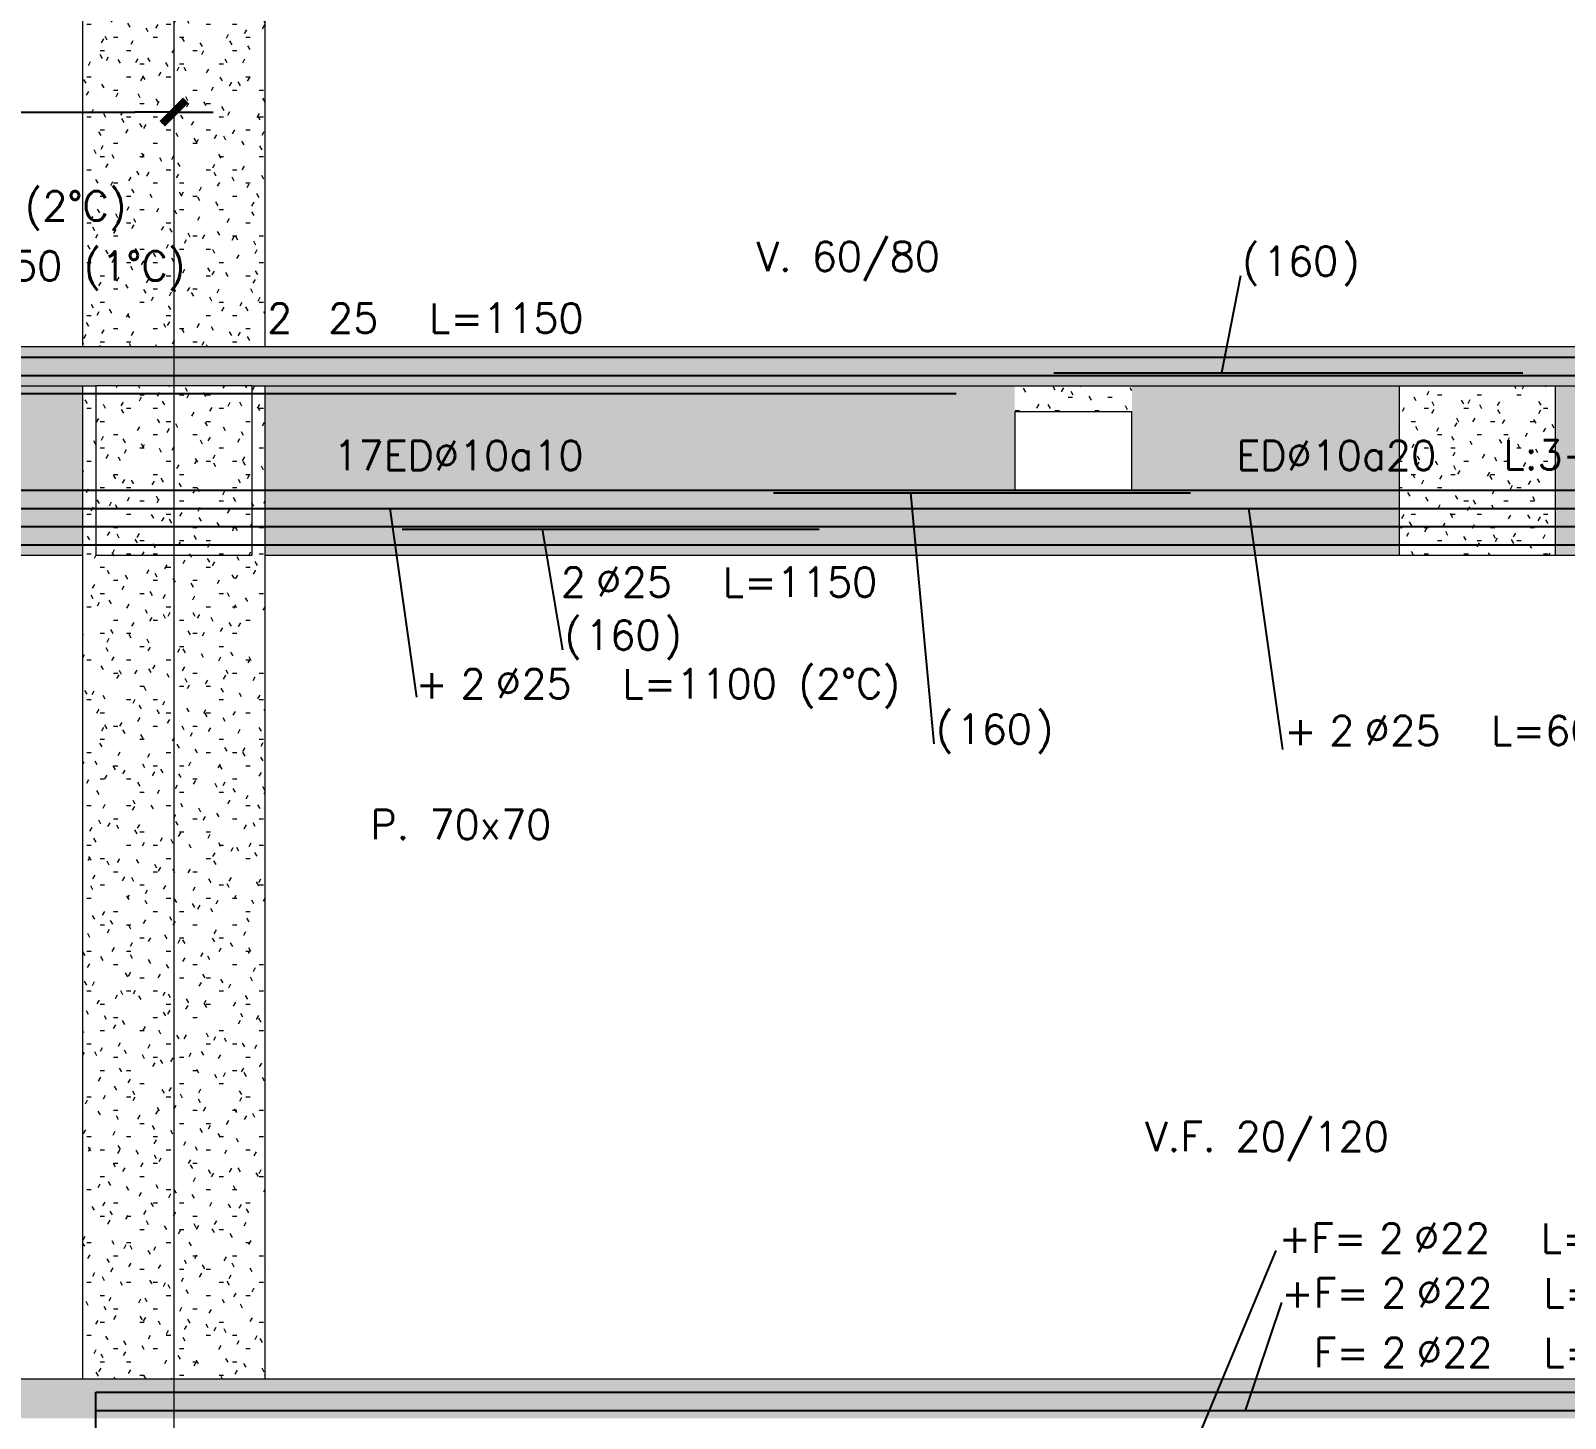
# Model space of a CAD drawing. Extents: x -10459 to 16942, y -13088 to 14608.
# Drawn here: x 2386 to 2975, y 1760 to 2292 of the extents above; entities that cross this region are included whole.
import ezdxf
from ezdxf.enums import TextEntityAlignment as Align

# ---------------------------------------------------------------- set-up
doc = ezdxf.new("R2010")
doc.units = 0
doc.header["$LTSCALE"] = 30
doc.header["$MEASUREMENT"] = 0
doc.linetypes.add("EJE1-1'$0$RLE-PROYECCION", pattern=[0.71438, 0.47625, -0.23813])
doc.layers.get('0').update_dxf_attribs({"linetype": 'CONTINUOUS'})
doc.layers.add("EJE1-1'$0$RLA-ACHURADO", color=30, linetype="EJE1-1'$0$RLE-PROYECCION", lineweight=15, transparency=0.7)
for name, color, linetype, lineweight in [("EJE1-1'$0$RLA-CONTORNO", 30, 'CONTINUOUS', 15), ("EJE1-1'$0$RLA-EJES", 1, 'CONTINUOUS', 9), ("EJE1-1'$0$RLA-TEXTOS-1", 9, 'CONTINUOUS', 9)]:
    doc.layers.add(name, color=color, linetype=linetype, lineweight=lineweight)
doc.layers.add("EJE1-1'$0$RLA-FE", color=7, linetype='CONTINUOUS')
doc.layers.add("EJE1-1'$0$RLA-TEXTOS-FE", color=9, linetype='CONTINUOUS')
doc.styles.add("EJE1-1'$0$RomanS", font='romans.shx', dxfattribs={"height": 11.25})
doc.dimstyles.new("EJE1-1'$0$ING50", dxfattribs={"dimscale": 50, "dimtxt": 0.27, "dimasz": 0.3, "dimexe": 0, "dimexo": 0, "dimgap": 0.1, "dimtad": 1, "dimdec": 1, "dimzin": 12, "dimdsep": 46, "dimtxsty": "EJE1-1'$0$RomanS", "dimblk": "EJE1-1'$0$TICK1", "dimblk1": "EJE1-1'$0$TICK1", "dimblk2": "EJE1-1'$0$TICK1", "dimcen": 0.09, "dimclrd": 2, "dimclre": 1, "dimclrt": 3, "dimadec": 0, "dimazin": 0, "dimtfac": 1, "dimtdec": 0, "dimtix": 1, "dimtmove": 2, "dimatfit": 3, "dimldrblk": "EJE1-1'$0$TICK1", "dimfxl": 0, "dimfxlon": 1, "dimtolj": 1, "dimtzin": 0, "dimarcsym": 0})
pattern_1 = [(0, (-234.281, -2576.79), (20.32, 5.08), [1.676, -13.564, 1.676, -13.564, -81.28]), (0, (-234.281, -2576.79), (20.32, 5.08), [-30.48, 1.676, -28.804, 1.676, -13.564, -35.56]), (0, (-234.281, -2576.79), (20.32, 5.08), [-76.2, 1.676, -8.484, 1.676, -23.724]), (120, (-226.661, -2574.25), (-14.559409, 15.057636), [1.676, -13.564, 1.676, -13.564, -81.28]), (120, (-226.661, -2574.25), (-14.559409, 15.057636), [-30.48, 1.676, -28.804, 1.676, -13.564, -35.56]), (120, (-226.661, -2574.25), (-14.559409, 15.057636), [-76.2, 1.676, -8.484, 1.676, -23.724]), (240, (-224.121, -2564.09), (-5.760591, -20.137636), [1.676, -13.564, 1.676, -13.564, -81.28]), (240, (-224.121, -2564.09), (-5.760591, -20.137636), [-30.48, 1.676, -28.804, 1.676, -13.564, -35.56]), (240, (-224.121, -2564.09), (-5.760591, -20.137636), [-76.2, 1.676, -8.484, 1.676, -23.724])]

# ---------------------------------------------------------------- blocks, each defined once
blk = doc.blocks.new('*U54')
at = {"layer": "EJE1-1'$0$RLA-FE"}
for p, q in [((0, 40), (0, 0)), ((0, 0), (1078.21, 0))]:
    blk.add_line(p, q, dxfattribs=at)
at = {"layer": "EJE1-1'$0$RLA-FE", "color": 3, "style": "EJE1-1'$0$RomanS", "text_generation_flag": 2}
for tag, p, flags in [('NUMFE', (568.86, 122.29), 13), ('NVECES', (564.93, 102.52), 13), ('TIPO', (578.8, 83.59), 13), ('PHI', (506.74, -9.87), 12), ('DIAM', (516.6, -9.65), 12), ('MINUS', (538.62, -9.65), 13), ('MARK', (552.01, -9.65), 13), ('TEXTO_FE1', (555.31, -9.65), 8), ('TEXTO_FE2', (622.83, -9.67), 8)]:
    blk.add_attdef(tag, p, '', height=11.25, rotation=180, dxfattribs=dict(at, flags=flags))
at = {"layer": "EJE1-1'$0$RLA-FE", "color": 3, "style": "EJE1-1'$0$RomanS", "text_generation_flag": 2, "flags": 8}
for tag, p in [('F=', (488.44, -9.65)), ('NUM', (502.85, -9.65))]:
    blk.add_attdef(tag, text='', height=11.25, rotation=180, dxfattribs=at).set_placement(p, align=Align.RIGHT)
at = {"layer": "EJE1-1'$0$RLA-FE", "color": 3, "style": "EJE1-1'$0$RomanS", "flags": 13}
for tag, p in [('CAPA', (577.06, -115.74)), ('DESPLAZA', (277.18, -134.17)), ('ESPACIO', (283.22, -152.53)), ('CANT', (297.06, -171.33))]:
    blk.add_attdef(tag, p, '', height=11.25, dxfattribs=at)
blk = doc.blocks.new('*U55')
at = {"layer": "EJE1-1'$0$RLA-FE"}
for p, q in [((0, 40), (0, 0)), ((0, 0), (1078.21, 0))]:
    blk.add_line(p, q, dxfattribs=at)
at = {"layer": "EJE1-1'$0$RLA-FE", "color": 3, "style": "EJE1-1'$0$RomanS", "text_generation_flag": 2}
for tag, p, flags in [('NUMFE', (568.86, 122.29), 13), ('NVECES', (564.93, 102.52), 13), ('TIPO', (578.8, 83.59), 13), ('PHI', (506.74, -39.66), 12), ('DIAM', (516.6, -39.45), 12), ('MINUS', (538.62, -39.45), 13), ('MARK', (552.01, -39.45), 13), ('TEXTO_FE1', (555.31, -39.45), 8), ('TEXTO_FE2', (622.83, -39.47), 8)]:
    blk.add_attdef(tag, p, '', height=11.25, rotation=180, dxfattribs=dict(at, flags=flags))
at = {"layer": "EJE1-1'$0$RLA-FE", "color": 3, "style": "EJE1-1'$0$RomanS", "text_generation_flag": 2, "flags": 8}
for tag, p in [('F=', (488.44, -39.45)), ('NUM', (502.85, -39.45))]:
    blk.add_attdef(tag, text='', height=11.25, rotation=180, dxfattribs=at).set_placement(p, align=Align.RIGHT)
at = {"layer": "EJE1-1'$0$RLA-FE", "color": 3, "style": "EJE1-1'$0$RomanS", "flags": 13}
for tag, p in [('CAPA', (577.06, -115.74)), ('DESPLAZA', (277.18, -134.17)), ('ESPACIO', (283.22, -152.53)), ('CANT', (297.06, -171.33))]:
    blk.add_attdef(tag, p, '', height=11.25, dxfattribs=at)
blk = doc.blocks.new('*U56')
at = {"layer": "EJE1-1'$0$RLA-FE", "color": 3, "style": "EJE1-1'$0$RomanS", "text_generation_flag": 2}
for tag, p, flags in [('NUMFE', (568.86, 122.29), 13), ('NVECES', (564.93, 102.52), 13), ('TIPO', (578.8, 83.59), 13), ('PHI', (505.77, -67.66), 12), ('DIAM', (515.62, -67.45), 12), ('MINUS', (537.64, -67.45), 13), ('MARK', (551.03, -67.45), 13), ('TEXTO_FE1', (554.33, -67.45), 8), ('TEXTO_FE2', (621.86, -67.47), 8)]:
    blk.add_attdef(tag, p, '', height=11.25, rotation=180, dxfattribs=dict(at, flags=flags))
at = {"layer": "EJE1-1'$0$RLA-FE", "color": 3, "style": "EJE1-1'$0$RomanS", "text_generation_flag": 2, "flags": 8}
for tag, p in [('F=', (487.46, -67.45)), ('NUM', (501.87, -67.45))]:
    blk.add_attdef(tag, text='', height=11.25, rotation=180, dxfattribs=at).set_placement(p, align=Align.RIGHT)
at = {"layer": "EJE1-1'$0$RLA-FE", "color": 3, "style": "EJE1-1'$0$RomanS", "flags": 13}
for tag, p in [('CAPA', (577.06, -115.74)), ('DESPLAZA', (277.18, -134.17)), ('ESPACIO', (283.22, -152.53)), ('CANT', (297.06, -171.33))]:
    blk.add_attdef(tag, p, '', height=11.25, dxfattribs=at)
blk = doc.blocks.new('*U92')
at = {"layer": "EJE1-1'$0$RLA-FE"}
blk.add_line((0, 0), (1068.21, 0), dxfattribs=at)
at = {"layer": "EJE1-1'$0$RLA-FE", "color": 3, "style": "EJE1-1'$0$RomanS", "flags": 8}
for tag, p in [('F=', (483.44, 9.32)), ('NUM', (497.85, 9.32))]:
    blk.add_attdef(tag, text='', height=11.25, dxfattribs=at).set_placement(p, align=Align.RIGHT)
at = {"layer": "EJE1-1'$0$RLA-FE", "color": 3, "style": "EJE1-1'$0$RomanS"}
for tag, p, flags in [('PHI', (501.74, 9.54), 14), ('DIAM', (511.6, 9.32), 12), ('MINUS', (533.62, 9.32), 13), ('MARK', (547.01, 9.32), 13), ('TEXTO_FE1', (550.31, 9.32), 8), ('TEXTO_FE2', (617.83, 9.34), 8), ('TIPO', (573.8, -75.78), 13), ('NVECES', (559.93, -94.72), 13), ('NUMFE', (563.86, -114.48), 13), ('CAPA', (572.06, -133.6), 13), ('DESPLAZA', (278.34, -151.59), 13), ('ESPACIO', (284.39, -169.95), 13), ('CANT', (298.23, -188.75), 13)]:
    blk.add_attdef(tag, p, '', height=11.25, dxfattribs=dict(at, flags=flags))
blk = doc.blocks.new('*U94')
at = {"layer": "EJE1-1'$0$RLA-FE"}
for p, q in [((0, 0), (1068.21, 0)), ((1068.21, 0), (1118.21, 0)), ((1118.21, 0), (1150, 0)), ((1150, 0), (1150, 0))]:
    blk.add_line(p, q, dxfattribs=at)
at = {"layer": "EJE1-1'$0$RLA-FE", "color": 3, "style": "EJE1-1'$0$RomanS", "flags": 8}
for tag, p in [('F=', (483.44, 36.32)), ('NUM', (497.85, 36.32))]:
    blk.add_attdef(tag, text='', height=11.25, dxfattribs=at).set_placement(p, align=Align.RIGHT)
at = {"layer": "EJE1-1'$0$RLA-FE", "color": 3, "style": "EJE1-1'$0$RomanS"}
for tag, p, flags in [('PHI', (501.74, 36.54), 14), ('DIAM', (511.6, 36.32), 12), ('MINUS', (533.62, 36.32), 13), ('MARK', (547.01, 36.32), 13), ('TEXTO_FE1', (550.31, 36.32), 8), ('TEXTO_FE2', (617.83, 36.34), 8), ('TIPO', (573.8, -75.78), 13), ('NVECES', (559.93, -94.72), 13), ('NUMFE', (563.86, -114.48), 13), ('CAPA', (572.06, -133.6), 13), ('DESPLAZA', (278.34, -151.59), 13), ('ESPACIO', (284.39, -169.95), 13), ('CANT', (298.23, -188.75), 13)]:
    blk.add_attdef(tag, p, '', height=11.25, dxfattribs=dict(at, flags=flags))
blk = doc.blocks.new('*U103')
at = {"layer": "EJE1-1'$0$RLA-FE"}
for q in [(0, 0), (1118.21, 0)]:
    blk.add_line((0, 0), q, dxfattribs=at)
at = {"layer": "EJE1-1'$0$RLA-FE", "color": 3, "style": "EJE1-1'$0$RomanS", "flags": 8}
for tag, p in [('F=', (508.44, 36.32)), ('NUM', (522.85, 36.32))]:
    blk.add_attdef(tag, text='', height=11.25, dxfattribs=at).set_placement(p, align=Align.RIGHT)
at = {"layer": "EJE1-1'$0$RLA-FE", "color": 3, "style": "EJE1-1'$0$RomanS"}
for tag, p, flags in [('PHI', (526.74, 36.54), 14), ('DIAM', (536.6, 36.32), 12), ('MINUS', (558.62, 36.32), 13), ('MARK', (572.01, 36.32), 13), ('TEXTO_FE1', (575.31, 36.32), 8), ('TEXTO_FE2', (642.83, 36.34), 8), ('TIPO', (598.8, -75.78), 13), ('NVECES', (584.93, -94.72), 13), ('NUMFE', (588.86, -114.48), 13), ('CAPA', (597.06, -133.6), 13), ('DESPLAZA', (278.34, -151.59), 13), ('ESPACIO', (284.39, -169.95), 13), ('CANT', (298.23, -188.75), 13)]:
    blk.add_attdef(tag, p, '', height=11.25, dxfattribs=dict(at, flags=flags))
blk = doc.blocks.new('*U95')
at = {"layer": "EJE1-1'$0$RLA-FE", "color": 6}
blk.add_line((0, 1), (180, 1), dxfattribs=at)
at = {"layer": "EJE1-1'$0$RLA-FE", "color": 3, "style": "EJE1-1'$0$RomanS", "flags": 8}
for tag, p in [('(', (75.66, 38.14)), ('EMP', (94.68, 38.14)), (')', (113.99, 38.14))]:
    blk.add_attdef(tag, text='', height=11.25, dxfattribs=at).set_placement(p, align=Align.CENTER)
blk = doc.blocks.new('*U206')
at = {"layer": "EJE1-1'$0$RLA-FE"}
for p, q in [((0, 0), (518.21, 0)), ((518.21, 0), (568.21, 0)), ((568.21, 0), (600, 0)), ((600, 0), (600, 0))]:
    blk.add_line(p, q, dxfattribs=at)
at = {"layer": "EJE1-1'$0$RLA-FE", "color": 3, "style": "EJE1-1'$0$RomanS", "flags": 8}
for tag, p in [('F=', (108.33, 66.32)), ('NUM', (122.73, 66.32))]:
    blk.add_attdef(tag, text='', height=11.25, dxfattribs=at).set_placement(p, align=Align.RIGHT)
at = {"layer": "EJE1-1'$0$RLA-FE", "color": 3, "style": "EJE1-1'$0$RomanS"}
for tag, p, flags in [('PHI', (126.63, 66.54), 14), ('DIAM', (136.49, 66.32), 12), ('MINUS', (158.5, 66.32), 13), ('MARK', (171.9, 66.32), 13), ('TEXTO_FE1', (175.2, 66.32), 8), ('TEXTO_FE2', (242.72, 66.34), 8), ('TIPO', (298.8, -75.78), 13), ('NVECES', (284.93, -94.72), 13), ('NUMFE', (288.86, -114.48), 13), ('CAPA', (297.06, -133.6), 13), ('DESPLAZA', (278.34, -151.59), 13), ('ESPACIO', (284.39, -169.95), 13), ('CANT', (298.23, -188.75), 13)]:
    blk.add_attdef(tag, p, '', height=11.25, dxfattribs=dict(at, flags=flags))
blk = doc.blocks.new("EJE1-1'$0$TICK1")
at = {"color": 2, "const_width": 0.2}
blk.add_lwpolyline([(-0.3, -0.3), (0.3, 0.3)], dxfattribs=at)
at = {"color": 2}
for points in [[(0, 0), (-1, 0)], [(0, 0), (1, 0)]]:
    blk.add_lwpolyline(points, dxfattribs=at)
blk = doc.blocks.new('*D113')
at = {"layer": "EJE1-1'$0$RLA-FE", "color": 2, "lineweight": -2, "transparency": 16777216}
blk.add_line((-679.52, 85), (-409.52, 85), dxfattribs=at)
at = {"layer": "EJE1-1'$0$RLA-FE", "color": 2, "lineweight": -2, "transparency": 16777216, "xscale": 15, "yscale": 15, "zscale": 15, "rotation": 180}
blk.add_blockref("EJE1-1'$0$TICK1", (-694.52, 85), dxfattribs=at)
at = {"layer": "EJE1-1'$0$RLA-FE", "color": 2, "lineweight": -2, "transparency": 16777216, "xscale": 15, "yscale": 15, "zscale": 15}
blk.add_blockref("EJE1-1'$0$TICK1", (-394.52, 85), dxfattribs=at)
at = {"layer": "EJE1-1'$0$RLA-FE", "color": 3, "transparency": 16777216, "insert": (-544.52, 95.62), "char_height": 11.25, "attachment_point": 5, "style": "EJE1-1'$0$RomanS"}
blk.add_mtext('\\A1;300', dxfattribs=at)
blk = doc.blocks.new('*U198')
at = {"layer": "EJE1-1'$0$RLA-FE"}
blk.add_line((0, 0), (1068.21, 0), dxfattribs=at)
at = {"layer": "EJE1-1'$0$RLA-FE", "color": 3, "style": "EJE1-1'$0$RomanS", "flags": 8}
for tag, p in [('F=', (466.1, -19.89)), ('NUM', (480.51, -19.89))]:
    blk.add_attdef(tag, text='', height=11.25, dxfattribs=at).set_placement(p, align=Align.RIGHT)
at = {"layer": "EJE1-1'$0$RLA-FE", "color": 3, "style": "EJE1-1'$0$RomanS"}
for tag, p, flags in [('PHI', (484.41, -19.68), 12), ('DIAM', (494.26, -19.89), 12), ('MINUS', (516.28, -19.89), 13), ('MARK', (529.67, -19.89), 13), ('TEXTO_FE1', (532.98, -19.89), 8), ('TEXTO_FE2', (600.5, -19.88), 8), ('TIPO', (573.8, -57.92), 13), ('NVECES', (559.93, -76.86), 13), ('NUMFE', (563.86, -96.62), 13), ('CAPA', (572.06, -115.74), 13), ('DESPLAZA', (277.18, -134.17), 13), ('ESPACIO', (283.22, -152.53), 13), ('CANT', (297.06, -171.33), 13)]:
    blk.add_attdef(tag, p, '', height=11.25, dxfattribs=dict(at, flags=flags))
blk = doc.blocks.new('*U199')
at = {"layer": "EJE1-1'$0$RLA-FE"}
for p, q in [((0, 0), (1068.21, 0)), ((1068.21, 0), (1118.21, 0)), ((1118.21, 0), (1150, 0)), ((1150, 0), (1150, 0))]:
    blk.add_line(p, q, dxfattribs=at)
at = {"layer": "EJE1-1'$0$RLA-FE", "color": 3, "style": "EJE1-1'$0$RomanS", "flags": 8}
for tag, p in [('F=', (417.19, -47.89)), ('NUM', (431.6, -47.89))]:
    blk.add_attdef(tag, text='', height=11.25, dxfattribs=at).set_placement(p, align=Align.RIGHT)
at = {"layer": "EJE1-1'$0$RLA-FE", "color": 3, "style": "EJE1-1'$0$RomanS"}
for tag, p, flags in [('PHI', (435.5, -47.68), 12), ('DIAM', (445.35, -47.89), 12), ('MINUS', (467.37, -47.89), 13), ('MARK', (480.76, -47.89), 13), ('TEXTO_FE1', (484.06, -47.89), 8), ('TEXTO_FE2', (551.59, -47.88), 8), ('TIPO', (573.8, -57.92), 13), ('NVECES', (559.93, -76.86), 13), ('NUMFE', (563.86, -96.62), 13), ('CAPA', (572.06, -115.74), 13), ('DESPLAZA', (277.18, -134.17), 13), ('ESPACIO', (283.22, -152.53), 13), ('CANT', (297.06, -171.33), 13)]:
    blk.add_attdef(tag, p, '', height=11.25, dxfattribs=dict(at, flags=flags))
blk = doc.blocks.new('*U97')
at = {"layer": "EJE1-1'$0$RLA-FE"}
for q in [(0, 0), (1068.21, 0)]:
    blk.add_line((0, 0), q, dxfattribs=at)
at = {"layer": "EJE1-1'$0$RLA-FE", "color": 3, "style": "EJE1-1'$0$RomanS", "flags": 8}
for tag, p in [('F=', (483.44, -47.89)), ('NUM', (497.85, -47.89))]:
    blk.add_attdef(tag, text='', height=11.25, dxfattribs=at).set_placement(p, align=Align.RIGHT)
at = {"layer": "EJE1-1'$0$RLA-FE", "color": 3, "style": "EJE1-1'$0$RomanS"}
for tag, p, flags in [('PHI', (501.74, -47.68), 12), ('DIAM', (511.6, -47.89), 12), ('MINUS', (533.62, -47.89), 13), ('MARK', (547.01, -47.89), 13), ('TEXTO_FE1', (550.31, -47.89), 8), ('TEXTO_FE2', (617.83, -47.88), 8), ('TIPO', (573.8, -57.92), 13), ('NVECES', (559.93, -76.86), 13), ('NUMFE', (563.86, -96.62), 13), ('CAPA', (572.06, -115.74), 13), ('DESPLAZA', (277.18, -134.17), 13), ('ESPACIO', (283.22, -152.53), 13), ('CANT', (297.06, -171.33), 13)]:
    blk.add_attdef(tag, p, '', height=11.25, dxfattribs=dict(at, flags=flags))
blk = doc.blocks.new('*U85')
at = {"layer": "EJE1-1'$0$RLA-FE", "color": 6}
blk.add_line((0, -1), (160, -1), dxfattribs=at)
at = {"layer": "EJE1-1'$0$RLA-FE", "color": 3, "style": "EJE1-1'$0$RomanS", "flags": 8}
for tag, p in [('(', (65.66, -47.26)), (')', (103.99, -47.26)), ('EMP', (84.68, -47.26))]:
    blk.add_attdef(tag, text='', height=11.25, dxfattribs=at).set_placement(p, align=Align.CENTER)
blk = doc.blocks.new('*U197')
at = {"layer": "EJE1-1'$0$RLA-FE"}
blk.add_line((0, 0), (1018.21, 0), dxfattribs=at)
at = {"layer": "EJE1-1'$0$RLA-FE", "color": 3, "style": "EJE1-1'$0$RomanS"}
for tag, p, flags in [('TIPO', (548.8, -57.92), 13), ('PHI', (383.41, -72.68), 12), ('DIAM', (393.26, -72.89), 12), ('MINUS', (415.28, -72.89), 13), ('MARK', (428.67, -72.89), 13), ('TEXTO_FE1', (431.97, -72.89), 8), ('TEXTO_FE2', (499.5, -72.88), 8), ('NVECES', (534.93, -76.86), 13), ('NUMFE', (538.86, -96.62), 13), ('CAPA', (547.06, -115.74), 13), ('DESPLAZA', (277.18, -134.17), 13), ('ESPACIO', (283.22, -152.53), 13), ('CANT', (297.06, -171.33), 13)]:
    blk.add_attdef(tag, p, '', height=11.25, dxfattribs=dict(at, flags=flags))
at = {"layer": "EJE1-1'$0$RLA-FE", "color": 3, "style": "EJE1-1'$0$RomanS", "flags": 8}
for tag, p in [('F=', (365.1, -72.89)), ('NUM', (379.51, -72.89))]:
    blk.add_attdef(tag, text='', height=11.25, dxfattribs=at).set_placement(p, align=Align.RIGHT)
blk = doc.blocks.new('*U200')
at = {"layer": "EJE1-1'$0$RLA-FE"}
for p, q in [((0, 0), (1118.21, 0)), ((1118.21, 0), (1168.21, 0)), ((1168.21, 0), (1200, 0)), ((1200, 0), (1200, 0))]:
    blk.add_line(p, q, dxfattribs=at)
at = {"layer": "EJE1-1'$0$RLA-FE", "color": 3, "style": "EJE1-1'$0$RomanS"}
for tag, p, flags in [('TIPO', (598.8, -57.92), 13), ('NVECES', (584.93, -76.86), 13), ('PHI', (555.1, -97.68), 12), ('DIAM', (564.96, -97.89), 12), ('MINUS', (586.97, -97.89), 13), ('NUMFE', (588.86, -96.62), 13), ('MARK', (600.37, -97.89), 13), ('TEXTO_FE1', (603.67, -97.89), 8), ('TEXTO_FE2', (671.19, -97.88), 8), ('CAPA', (597.06, -115.74), 13), ('DESPLAZA', (277.18, -134.17), 13), ('ESPACIO', (283.22, -152.53), 13), ('CANT', (297.06, -171.33), 13)]:
    blk.add_attdef(tag, p, '', height=11.25, dxfattribs=dict(at, flags=flags))
at = {"layer": "EJE1-1'$0$RLA-FE", "color": 3, "style": "EJE1-1'$0$RomanS", "flags": 8}
for tag, p in [('F=', (536.8, -97.89)), ('NUM', (551.2, -97.89))]:
    blk.add_attdef(tag, text='', height=11.25, dxfattribs=at).set_placement(p, align=Align.RIGHT)
blk = doc.blocks.new('*U91')
at = {"layer": "EJE1-1'$0$RLA-FE"}
for q in [(0, 0), (518.21, 0)]:
    blk.add_line((0, 0), q, dxfattribs=at)
at = {"layer": "EJE1-1'$0$RLA-FE", "color": 3, "style": "EJE1-1'$0$RomanS"}
for tag, p, flags in [('TIPO', (298.8, -57.92), 13), ('NVECES', (284.93, -76.86), 13), ('PHI', (226.74, -97.68), 12), ('DIAM', (236.6, -97.89), 12), ('MINUS', (258.62, -97.89), 13), ('MARK', (272.01, -97.89), 13), ('TEXTO_FE1', (275.31, -97.89), 8), ('NUMFE', (288.86, -96.62), 13), ('TEXTO_FE2', (342.83, -97.88), 8), ('CAPA', (297.06, -115.74), 13), ('DESPLAZA', (277.18, -134.17), 13), ('ESPACIO', (283.22, -152.53), 13), ('CANT', (297.06, -171.33), 13)]:
    blk.add_attdef(tag, p, '', height=11.25, dxfattribs=dict(at, flags=flags))
at = {"layer": "EJE1-1'$0$RLA-FE", "color": 3, "style": "EJE1-1'$0$RomanS", "flags": 8}
for tag, p in [('F=', (208.44, -97.89)), ('NUM', (222.85, -97.89))]:
    blk.add_attdef(tag, text='', height=11.25, dxfattribs=at).set_placement(p, align=Align.RIGHT)
blk = doc.blocks.new('*U88')
at = {"layer": "EJE1-1'$0$RLA-FE", "color": 6}
blk.add_line((0, -1), (160, -1), dxfattribs=at)
at = {"layer": "EJE1-1'$0$RLA-FE", "color": 3, "style": "EJE1-1'$0$RomanS", "flags": 8}
for tag, p in [('(', (65.66, -97.26)), ('EMP', (84.68, -97.26)), (')', (103.99, -97.26))]:
    blk.add_attdef(tag, text='', height=11.25, dxfattribs=at).set_placement(p, align=Align.CENTER)
blk = doc.blocks.new("EJE1-1'")
at = {"layer": "EJE1-1'$0$RLA-ACHURADO"}
h = blk.add_hatch(dxfattribs=at)
h.set_pattern_fill('SAND - DENSE', color=256, style=0, pattern_type=2)
h.set_pattern_definition(pattern_1)
h.paths.add_polyline_path([(-364.519, -5), (-359.519, -5), (-359.519, 376), (-364.519, 376), (-364.519, 311), (-424.519, 311), (-424.519, 376), (-429.519, 376), (-429.519, -5), (-424.519, -5)], flags=0)
h = blk.add_hatch(dxfattribs=at)
h.set_pattern_fill('SAND - DENSE', color=256, style=0, pattern_type=2)
h.set_pattern_definition(pattern_1)
h.paths.add_polyline_path([(-2429.52, -20), (1625.481, -20), (1625.481, -5), (-2429.52, -5)], flags=0)
h = blk.add_hatch(dxfattribs=at)
h.set_pattern_fill('SAND - DENSE', color=256, style=0, pattern_type=2)
h.set_pattern_definition([(0, (-234.281, -2576.79), (20.32, 5.08), [1.676, -13.564, 1.676, -13.564, -81.28]), (0, (-234.281, -2576.79), (20.32, 5.08), [-30.48, 1.676, -28.804, 1.676, -13.564, -35.56]), (0, (-234.281, -2576.79), (20.32, 5.08), [-76.2, 1.676, -8.484, 1.676, -23.724]), (120, (-226.661, -2574.25), (-14.559409, 15.057636), [1.676, -13.564, 1.676, -13.564, -81.28]), (120, (-226.661, -2574.25), (-14.559409, 15.057636), [-30.48, 1.676, -28.804, 1.676, -13.564, -35.56]), (120, (-226.661, -2574.25), (-14.559409, 15.057636), [-76.2, 1.676, -8.484, 1.676, -23.724]), (240, (-224.121, -2564.09), (-5.760591, -20.137636), [1.676, -13.564, 1.676, -13.564, -81.28]), (240, (-224.121, -2564.09), (-5.760591, -20.137636), [-30.48, 1.676, -28.804, 1.676, -13.564, -35.56]), (240, (-224.121, -2564.09), (-5.760591, -20.137636), [-76.2, 1.676, -8.484, 1.676, -23.724])])
h.paths.add_polyline_path([(-762.019, -60), (-762.019, -20), (-864.519, -20), (-864.519, -85), (-429.519, -85), (-429.519, -20), (-717.019, -20), (-717.019, -60)])
h.paths.add_polyline_path([(-1072.019, -60), (-1072.019, -20), (-1359.519, -20), (-1359.519, -85), (-924.519, -85), (-924.519, -20), (-1027.019, -20), (-1027.019, -60)])
h = blk.add_hatch(dxfattribs=at)
h.set_pattern_fill('SAND - DENSE', color=256, style=0, pattern_type=2)
h.set_pattern_definition(pattern_1)
h.paths.add_polyline_path([(-364.519, -401), (-359.519, -401), (-359.519, -20), (-364.519, -20), (-364.519, -85), (-424.519, -85), (-424.519, -20), (-429.519, -20), (-429.519, -401), (-424.519, -401)], flags=0)
h = blk.add_hatch(dxfattribs=at)
h.set_pattern_fill('SAND - DENSE', color=256, style=0, pattern_type=2)
h.set_pattern_definition(pattern_1)
h.paths.add_polyline_path([(-364.519, -85), (-364.519, -20), (-424.519, -20), (-424.519, -85)], flags=0)
h = blk.add_hatch(dxfattribs=at)
h.set_pattern_fill('SAND - DENSE', color=256, style=0, pattern_type=2)
h.set_pattern_definition(pattern_1)
h.paths.add_polyline_path([(237.981, -60), (237.981, -20), (135.481, -20), (135.481, -85), (570.481, -85), (570.481, -20), (282.981, -20), (282.981, -60)])
h.paths.add_polyline_path([(-72.019, -60), (-72.019, -20), (-359.519, -20), (-359.519, -85), (75.481, -85), (75.481, -20), (-27.019, -20), (-27.019, -60)])
h = blk.add_hatch(dxfattribs=at)
h.set_pattern_fill('SAND - DENSE', color=256, style=0, pattern_type=2)
h.set_pattern_definition([(0, (-1381.781, -2521.79), (20.32, 5.08), [1.676, -13.564, 1.676, -13.564, -81.28]), (0, (-1381.781, -2521.79), (20.32, 5.08), [-30.48, 1.676, -28.804, 1.676, -13.564, -35.56]), (0, (-1381.781, -2521.79), (20.32, 5.08), [-76.2, 1.676, -8.484, 1.676, -23.724]), (120, (-1374.161, -2519.25), (-14.559409, 15.057636), [1.676, -13.564, 1.676, -13.564, -81.28]), (120, (-1374.161, -2519.25), (-14.559409, 15.057636), [-30.48, 1.676, -28.804, 1.676, -13.564, -35.56]), (120, (-1374.161, -2519.25), (-14.559409, 15.057636), [-76.2, 1.676, -8.484, 1.676, -23.724]), (240, (-1371.621, -2509.09), (-5.760591, -20.137636), [1.676, -13.564, 1.676, -13.564, -81.28]), (240, (-1371.621, -2509.09), (-5.760591, -20.137636), [-30.48, 1.676, -28.804, 1.676, -13.564, -35.56]), (240, (-1371.621, -2509.09), (-5.760591, -20.137636), [-76.2, 1.676, -8.484, 1.676, -23.724])])
h.paths.add_polyline_path([(-27.019, -30), (-27.019, -20), (-72.019, -20), (-72.019, -30)])
h = blk.add_hatch(dxfattribs=at)
h.set_pattern_fill('SAND - DENSE', color=256, style=0, pattern_type=2)
h.set_pattern_definition(pattern_1)
h.paths.add_polyline_path([(135.481, -85), (135.481, -20), (75.481, -20), (75.481, -85)], flags=0)
h = blk.add_hatch(dxfattribs=at)
h.set_pattern_fill('SAND - DENSE', color=256, style=0, pattern_type=2)
h.set_pattern_definition(pattern_1)
h.paths.add_polyline_path([(1625.481, -416), (1625.481, -401), (-1359.519, -401), (-1359.519, -416), (1430.33, -416)], flags=0)
at = {"layer": "EJE1-1'$0$RLA-CONTORNO"}
for p, q in [((-429.519, -5), (-429.519, 376)), ((-359.519, -5), (-359.519, 376)), ((2140.481, -5), (-2429.52, -5)), ((-864.519, -20), (-424.519, -20)), ((-429.519, -401), (-429.519, -20)), ((-424.519, -20), (-424.519, -85)), ((-364.524, -20), (-424.514, -20)), ((-364.519, -20), (75.481, -20)), ((-364.519, -85), (-364.519, -20)), ((-359.519, -401), (-359.519, -20)), ((75.481, -20), (75.481, -85)), ((75.486, -20), (135.476, -20)), ((135.481, -20), (575.481, -20)), ((135.481, -85), (135.481, -20)), ((-864.519, -85), (-429.519, -85)), ((-424.519, -85), (-364.519, -85)), ((-359.519, -85), (75.481, -85)), ((75.481, -85), (135.481, -85)), ((135.481, -85), (570.481, -85)), ((1625.481, -401), (-2429.52, -401))]:
    blk.add_line(p, q, dxfattribs=at)
blk.add_lwpolyline([(-72.019, -60), (-27.019, -60), (-27.019, -30), (-72.019, -30)], close=True, dxfattribs=at)
at = {"layer": "EJE1-1'$0$RLA-EJES"}
blk.add_line((-394.519, -1015.995), (-394.519, 1463), dxfattribs=at)
at = {"layer": "EJE1-1'$0$RLA-FE", "color": 2}
for p, q in [((14.619, 22.143), (7.377, -15)), ((-102.881, -157.26), (-111.821, -61)), ((-301.388, -139.411), (-311.552, -67)), ((30.868, -159.453), (17.864, -67)), ((-245.381, -121.26), (-253.156, -75)), ((28.208, -351.615), (-0.367, -420)), ((30.294, -371.648), (16.422, -413))]:
    blk.add_line(p, q, dxfattribs=at)
at = {"layer": "EJE1-1'$0$RLA-FE"}
ref = blk.add_blockref('*U206', (-694.519, -23), dxfattribs=at)
ref.add_attrib('TEXTO_FE2', '(2°C)', (-451.801, 43.342), dxfattribs={"color": 3, "height": 11.25, "style": "EJE1-1'$0$RomanS"})
ref = blk.add_blockref('*U95', (-57.019, -16), dxfattribs=at)
ref.add_attrib('EMP', '160', dxfattribs={"color": 3, "height": 11.25, "style": "EJE1-1'$0$RomanS"}).set_placement((37.663, 22.143), align=Align.CENTER)
ref.add_attrib('(', '(', dxfattribs={"color": 3, "height": 11.25, "style": "EJE1-1'$0$RomanS"}).set_placement((18.637, 22.143), align=Align.CENTER)
ref.add_attrib(')', ')', dxfattribs={"color": 3, "height": 11.25, "style": "EJE1-1'$0$RomanS"}).set_placement((56.976, 22.143), align=Align.CENTER)
ref = blk.add_blockref('*U94', (-1047.019, -16), dxfattribs=at)
ref.add_attrib('TEXTO_FE1', 'L=1150', (-496.708, 20.324), dxfattribs={"color": 3, "height": 11.25, "style": "EJE1-1'$0$RomanS"})
ref.add_attrib('TEXTO_FE2', '(1°C)', (-429.186, 20.342), dxfattribs={"color": 3, "height": 11.25, "style": "EJE1-1'$0$RomanS"})
for name, p in [('*U103', (-57.019, -16)), ('*U200', (-1204.519, -60)), ('*U199', (-1297.019, -74)), ('*U97', (-307.019, -74))]:
    blk.add_blockref(name, p, dxfattribs=at)
ref = blk.add_blockref('*U92', (-847.019, -9), dxfattribs=at)
ref.add_attrib('DIAM', '25', (-335.419, 0.324), dxfattribs={"color": 3, "height": 11.25, "style": "EJE1-1'$0$RomanS"})
ref.add_attrib('NUM', '2', dxfattribs={"color": 3, "height": 11.25, "style": "EJE1-1'$0$RomanS"}).set_placement((-349.17, 0.324), align=Align.RIGHT)
ref.add_attrib('TEXTO_FE1', 'L=1150', (-296.708, 0.324), dxfattribs={"color": 3, "height": 11.25, "style": "EJE1-1'$0$RomanS"})
ref = blk.add_blockref('*U91', (-164.519, -60), dxfattribs=at)
ref.add_attrib('DIAM', '25', (72.081, -157.895), dxfattribs={"color": 3, "height": 11.25, "style": "EJE1-1'$0$RomanS"})
ref.add_attrib('NUM', '2', dxfattribs={"color": 3, "height": 11.25, "style": "EJE1-1'$0$RomanS"}).set_placement((58.33, -157.895), align=Align.RIGHT)
ref.add_attrib('TEXTO_FE1', 'L=600', (110.792, -157.895), dxfattribs={"color": 3, "height": 11.25, "style": "EJE1-1'$0$RomanS"})
ref.add_attrib('PHI', '%%C', (62.225, -157.681), dxfattribs={"color": 3, "height": 11.25, "style": "EJE1-1'$0$RomanS"})
ref.add_attrib('F=', '+', dxfattribs={"color": 3, "height": 11.25, "style": "EJE1-1'$0$RomanS"}).set_placement((43.921, -157.895), align=Align.RIGHT)
ref = blk.add_blockref('*U88', (-164.519, -60), dxfattribs=at)
ref.add_attrib('EMP', '160', dxfattribs={"color": 3, "height": 11.25, "style": "EJE1-1'$0$RomanS"}).set_placement((-79.837, -157.26), align=Align.CENTER)
ref.add_attrib('(', '(', dxfattribs={"color": 3, "height": 11.25, "style": "EJE1-1'$0$RomanS"}).set_placement((-98.863, -157.26), align=Align.CENTER)
ref.add_attrib(')', ')', dxfattribs={"color": 3, "height": 11.25, "style": "EJE1-1'$0$RomanS"}).set_placement((-60.524, -157.26), align=Align.CENTER)
ref = blk.add_blockref('*U197', (-654.519, -67), dxfattribs=at)
ref.add_attrib('DIAM', '25', (-261.256, -139.895), dxfattribs={"color": 3, "height": 11.25, "style": "EJE1-1'$0$RomanS"})
ref.add_attrib('NUM', '2', dxfattribs={"color": 3, "height": 11.25, "style": "EJE1-1'$0$RomanS"}).set_placement((-275.007, -139.895), align=Align.RIGHT)
ref.add_attrib('TEXTO_FE1', 'L=1100', (-222.545, -139.895), dxfattribs={"color": 3, "height": 11.25, "style": "EJE1-1'$0$RomanS"})
ref.add_attrib('TEXTO_FE2', '(2°C)', (-155.023, -139.877), dxfattribs={"color": 3, "height": 11.25, "style": "EJE1-1'$0$RomanS"})
ref.add_attrib('PHI', '%%C', (-271.111, -139.681), dxfattribs={"color": 3, "height": 11.25, "style": "EJE1-1'$0$RomanS"})
ref.add_attrib('F=', '+', dxfattribs={"color": 3, "height": 11.25, "style": "EJE1-1'$0$RomanS"}).set_placement((-289.416, -139.895), align=Align.RIGHT)
ref = blk.add_blockref('*U85', (-307.019, -74), dxfattribs=at)
ref.add_attrib('EMP', '160', dxfattribs={"color": 3, "height": 11.25, "style": "EJE1-1'$0$RomanS"}).set_placement((-222.337, -121.26), align=Align.CENTER)
ref.add_attrib('(', '(', dxfattribs={"color": 3, "height": 11.25, "style": "EJE1-1'$0$RomanS"}).set_placement((-241.363, -121.26), align=Align.CENTER)
ref.add_attrib(')', ')', dxfattribs={"color": 3, "height": 11.25, "style": "EJE1-1'$0$RomanS"}).set_placement((-203.024, -121.26), align=Align.CENTER)
ref = blk.add_blockref('*U198', (-717.02, -81), dxfattribs=at)
ref.add_attrib('DIAM', '25', (-222.756, -100.895), dxfattribs={"color": 3, "height": 11.25, "style": "EJE1-1'$0$RomanS"})
ref.add_attrib('NUM', '2', dxfattribs={"color": 3, "height": 11.25, "style": "EJE1-1'$0$RomanS"}).set_placement((-236.507, -100.895), align=Align.RIGHT)
ref.add_attrib('TEXTO_FE1', 'L=1150', (-184.044, -100.895), dxfattribs={"color": 3, "height": 11.25, "style": "EJE1-1'$0$RomanS"})
ref.add_attrib('PHI', '%%C', (-232.611, -100.681), dxfattribs={"color": 3, "height": 11.25, "style": "EJE1-1'$0$RomanS"})
ref = blk.add_blockref('*U56', (-424.519, -420), dxfattribs=dict(at, xscale=-1, rotation=180))
ref.add_attrib('DIAM', '22', (91.103, -352.552), dxfattribs={"color": 3, "height": 11.25, "rotation": 360, "style": "EJE1-1'$0$RomanS"})
ref.add_attrib('NUM', '2', dxfattribs={"color": 3, "height": 11.25, "rotation": 360, "style": "EJE1-1'$0$RomanS"}).set_placement((77.352, -352.552), align=Align.RIGHT)
ref.add_attrib('TEXTO_FE1', 'L=1100', (129.814, -352.552), dxfattribs={"color": 3, "height": 11.25, "rotation": 360, "style": "EJE1-1'$0$RomanS"})
ref.add_attrib('PHI', '%%C', (81.247, -352.338), dxfattribs={"color": 3, "height": 11.25, "rotation": 360, "style": "EJE1-1'$0$RomanS"})
ref.add_attrib('F=', '+F=', dxfattribs={"color": 3, "height": 11.25, "rotation": 360, "style": "EJE1-1'$0$RomanS"}).set_placement((62.943, -352.552), align=Align.RIGHT)
ref = blk.add_blockref('*U55', (-424.519, -413), dxfattribs=dict(at, xscale=-1, rotation=180))
ref.add_attrib('DIAM', '22', (92.081, -373.551), dxfattribs={"color": 3, "height": 11.25, "rotation": 360, "style": "EJE1-1'$0$RomanS"})
ref.add_attrib('NUM', '2', dxfattribs={"color": 3, "height": 11.25, "rotation": 360, "style": "EJE1-1'$0$RomanS"}).set_placement((78.33, -373.551), align=Align.RIGHT)
ref.add_attrib('TEXTO_FE1', 'L=1100', (130.792, -373.551), dxfattribs={"color": 3, "height": 11.25, "rotation": 360, "style": "EJE1-1'$0$RomanS"})
ref.add_attrib('PHI', '%%C', (82.225, -373.337), dxfattribs={"color": 3, "height": 11.25, "rotation": 360, "style": "EJE1-1'$0$RomanS"})
ref.add_attrib('F=', '+F=', dxfattribs={"color": 3, "height": 11.25, "rotation": 360, "style": "EJE1-1'$0$RomanS"}).set_placement((63.921, -373.551), align=Align.RIGHT)
ref = blk.add_blockref('*U54', (-424.519, -406), dxfattribs=dict(at, xscale=-1, rotation=180))
ref.add_attrib('DIAM', '22', (92.081, -396.345), dxfattribs={"color": 3, "height": 11.25, "rotation": 360, "style": "EJE1-1'$0$RomanS"})
ref.add_attrib('NUM', '2', dxfattribs={"color": 3, "height": 11.25, "rotation": 360, "style": "EJE1-1'$0$RomanS"}).set_placement((78.33, -396.345), align=Align.RIGHT)
ref.add_attrib('TEXTO_FE1', 'L=1100', (130.792, -396.345), dxfattribs={"color": 3, "height": 11.25, "rotation": 360, "style": "EJE1-1'$0$RomanS"})
ref.add_attrib('PHI', '%%C', (82.225, -396.131), dxfattribs={"color": 3, "height": 11.25, "rotation": 360, "style": "EJE1-1'$0$RomanS"})
ref.add_attrib('F=', 'F=', dxfattribs={"color": 3, "height": 11.25, "rotation": 360, "style": "EJE1-1'$0$RomanS"}).set_placement((63.921, -396.345), align=Align.RIGHT)
at = {"layer": "EJE1-1'$0$RLA-TEXTOS-1", "char_height": 11.25, "attachment_point": 5, "style": "EJE1-1'$0$RomanS"}
for s, insert, width, line_spacing_factor in [('V. 60/80', (-135.882, 27.75), 77.89617, 0.941778), ('P. 70x70', (-284.49, -188.281), 129.81884, 0.983083), ('V.F. 20/120', (24.801, -309.823), 108.04459, 0.941778)]:
    blk.add_mtext(s, dxfattribs=dict(at, insert=insert, width=width, line_spacing_factor=line_spacing_factor))
at = {"layer": "EJE1-1'$0$RLA-TEXTOS-FE", "color": 9, "style": "EJE1-1'$0$RomanS"}
for s, p in [('17ED%%C10a10', (-285.414, -52.314)), ('ED%%C10a20', (51.344, -52.314)), ('L:3+3%%C10', (152.395, -52.167))]:
    blk.add_text(s, height=11.25, dxfattribs=at).set_placement(p, align=Align.CENTER)
at = {"layer": "EJE1-1'$0$RLA-FE"}
dim = blk.add_aligned_dim(p1=(-694.519, -23), p2=(-394.519, -23), distance=108, dimstyle="EJE1-1'$0$ING50", dxfattribs=at)
dim.commit()
dim.dimension.update_dxf_attribs({"geometry": '*D113', "text_midpoint": (-544.519, 95.625)})

msp = doc.modelspace()

# ---------------------------------------------------------------- block references
msp.add_blockref("EJE1-1'", (2835.3, 2176.19))

doc.saveas('drawing.dxf')
